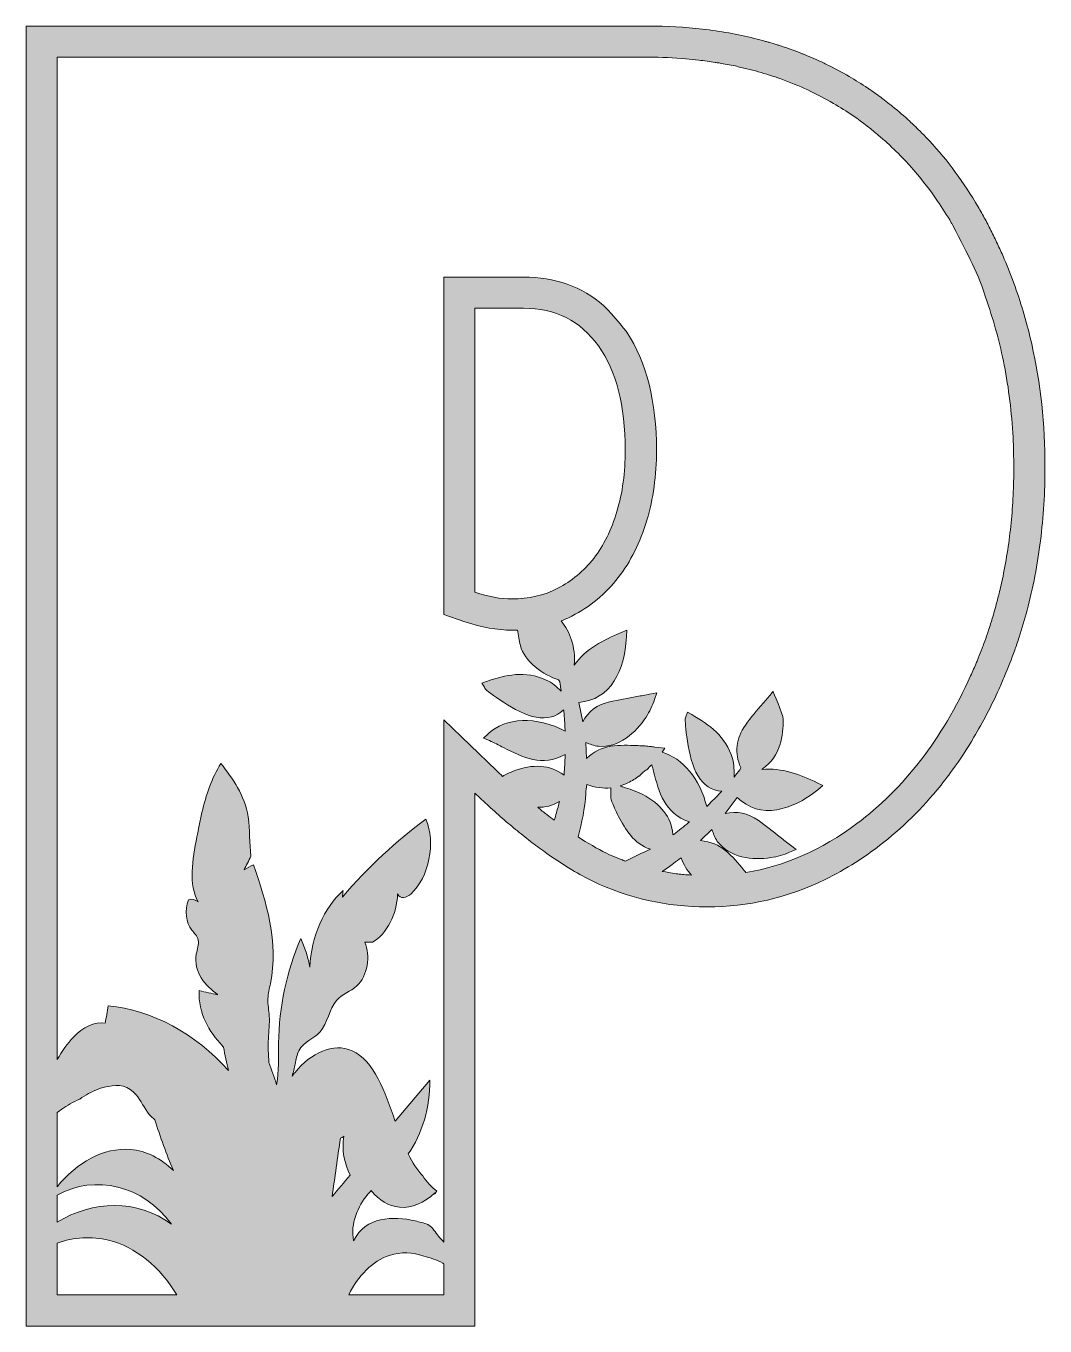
# Model space of a CAD drawing. Header units: millimetres. Extents: x 27 to 674, y -306 to -44.
# Drawn here: x 138.6 to 238.1, y -305.7 to -178.7 of the extents above; entities that cross this region are included whole.
import ezdxf

# ---------------------------------------------------------------- set-up
doc = ezdxf.new("R2010")
doc.units = ezdxf.units.MM
doc.header["$MEASUREMENT"] = 0
doc.layers.add('Layer 5', color=7, linetype='Continuous')

msp = doc.modelspace()

# ---------------------------------------------------------------- hatches: boundary and pattern name
at = {"layer": 'Layer 5'}
h = msp.add_hatch(color=1, dxfattribs=at)
h.dxf.hatch_style = 2
edge = h.paths.add_edge_path()
edge.add_spline(control_points=[(236.77, -209.8), (236.34, -207.88), (235.8, -206.01), (235.15, -204.19), (234.82, -203.28), (234.47, -202.38), (234.09, -201.5), (233.9, -201.05), (233.71, -200.61), (233.5, -200.18), (233.3, -199.74), (233.09, -199.3), (232.87, -198.87), (232.66, -198.45), (232.45, -198.03), (232.23, -197.62), (232, -197.21), (231.78, -196.8), (231.54, -196.41), (230.15, -194.02), (228.57, -191.87), (226.8, -189.97), (226.53, -189.69), (226.26, -189.41), (225.99, -189.14), (225.91, -189.05), (225.83, -188.98), (225.75, -188.9), (225.55, -188.69), (225.34, -188.5), (225.13, -188.3), (225.05, -188.22), (224.97, -188.15), (224.89, -188.07), (224.33, -187.55), (223.75, -187.05), (223.16, -186.58), (223.08, -186.51), (222.99, -186.44), (222.9, -186.37), (222.68, -186.19), (222.46, -186.02), (222.24, -185.86), (222.15, -185.79), (222.06, -185.72), (221.97, -185.65), (221.67, -185.43), (221.36, -185.21), (221.05, -185), (220.95, -184.93), (220.85, -184.87), (220.76, -184.8), (220.16, -184.41), (219.56, -184.02), (218.94, -183.67), (218.22, -183.25), (217.49, -182.86), (216.74, -182.49), (216.41, -182.33), (216.07, -182.17), (215.73, -182.02), (215.63, -181.98), (215.52, -181.93), (215.42, -181.89), (215.17, -181.78), (214.91, -181.67), (214.66, -181.56), (214.55, -181.52), (214.45, -181.48), (214.35, -181.44), (213.65, -181.16), (212.95, -180.91), (212.23, -180.67), (212.13, -180.64), (212.02, -180.61), (211.91, -180.57), (211.65, -180.49), (211.38, -180.41), (211.11, -180.33), (211, -180.3), (210.89, -180.27), (210.79, -180.24), (210.42, -180.14), (210.05, -180.04), (209.68, -179.95), (208.86, -179.75), (208.03, -179.57), (207.19, -179.42), (206.35, -179.27), (205.49, -179.14), (204.63, -179.04), (202.91, -178.84), (201.15, -178.74), (199.36, -178.74), (199.36, -178.74), (138.56, -178.74), (138.56, -178.74), (138.56, -178.74), (138.56, -273.84), (138.56, -273.84), (138.56, -273.84), (138.56, -305.74), (138.56, -305.74), (138.56, -305.74), (182.4, -305.74), (182.4, -305.74), (182.4, -305.74), (182.4, -275.26), (182.4, -275.26), (182.4, -275.26), (182.4, -253.68), (182.4, -253.68), (182.66, -253.93), (182.92, -254.17), (183.17, -254.41), (183.43, -254.65), (183.68, -254.88), (183.93, -255.11), (184.44, -255.57), (184.94, -256.02), (185.43, -256.44), (185.93, -256.87), (186.42, -257.28), (186.91, -257.67), (187.16, -257.87), (187.4, -258.06), (187.64, -258.25), (188.12, -258.62), (188.6, -258.98), (189.08, -259.32), (190.03, -260.01), (190.96, -260.62), (191.87, -261.17), (192.56, -261.58), (193.23, -261.95), (193.9, -262.29), (197.41, -263.96), (201.13, -264.79), (205.07, -264.79), (209.09, -264.79), (212.94, -263.9), (216.61, -262.11), (217.61, -261.62), (218.6, -261.06), (219.57, -260.44), (220.22, -260.03), (220.87, -259.58), (221.51, -259.11), (223.7, -257.48), (225.71, -255.56), (227.53, -253.37), (228.05, -252.74), (228.55, -252.09), (229.04, -251.41), (229.77, -250.4), (230.47, -249.34), (231.13, -248.22), (232.01, -246.74), (232.83, -245.16), (233.59, -243.49), (233.78, -243.08), (233.96, -242.66), (234.13, -242.25), (234.48, -241.42), (234.81, -240.57), (235.11, -239.72), (235.26, -239.3), (235.41, -238.87), (235.55, -238.44), (235.83, -237.58), (236.09, -236.7), (236.32, -235.82), (236.9, -233.62), (237.34, -231.35), (237.63, -229.02), (237.92, -226.69), (238.07, -224.3), (238.07, -221.85), (238.07, -217.64), (237.64, -213.63), (236.77, -209.8)], knot_values=[0, 0, 0, 0, 1, 1, 1, 2, 2, 2, 3, 3, 3, 4, 4, 4, 5, 5, 5, 6, 6, 6, 7, 7, 7, 8, 8, 8, 9, 9, 9, 10, 10, 10, 11, 11, 11, 12, 12, 12, 13, 13, 13, 14, 14, 14, 15, 15, 15, 16, 16, 16, 17, 17, 17, 18, 18, 18, 19, 19, 19, 20, 20, 20, 21, 21, 21, 22, 22, 22, 23, 23, 23, 24, 24, 24, 25, 25, 25, 26, 26, 26, 27, 27, 27, 28, 28, 28, 29, 29, 29, 30, 30, 30, 31, 31, 31, 32, 32, 32, 33, 33, 33, 34, 34, 34, 35, 35, 35, 36, 36, 36, 37, 37, 37, 38, 38, 38, 39, 39, 39, 40, 40, 40, 41, 41, 41, 42, 42, 42, 43, 43, 43, 44, 44, 44, 45, 45, 45, 46, 46, 46, 47, 47, 47, 48, 48, 48, 49, 49, 49, 50, 50, 50, 51, 51, 51, 52, 52, 52, 53, 53, 53, 54, 54, 54, 55, 55, 55, 56, 56, 56, 57, 57, 57, 58, 58, 58, 59, 59, 59, 60, 60, 60, 60], degree=3, periodic=1)
edge = h.paths.add_edge_path()
edge.add_spline(control_points=[(141.6, -284.89), (141.75, -284.78), (141.9, -284.67), (142.05, -284.56), (142.56, -284.21), (143.17, -283.84), (143.8, -283.57), (144.09, -283.38), (144.37, -283.2), (144.67, -283.03), (145.26, -282.7), (145.92, -282.42), (146.6, -282.34), (147.57, -282.06), (148.59, -282.3), (149.3, -283.14), (149.78, -283.7), (150.11, -284.47), (150.58, -285.06), (150.75, -285.26), (150.94, -285.44), (151.14, -285.58), (151.67, -287.28), (152.27, -288.94), (152.95, -290.55), (151.75, -289.37), (150.28, -288.61), (148.76, -288.49), (146.12, -288.28), (143.53, -289.77), (141.6, -292.13), (141.6, -292.13), (141.6, -284.89), (141.6, -284.89)], knot_values=[0, 0, 0, 0, 1, 1, 1, 2, 2, 2, 3, 3, 3, 4, 4, 4, 5, 5, 5, 6, 6, 6, 7, 7, 7, 8, 8, 8, 9, 9, 9, 10, 10, 10, 11, 11, 11, 11], degree=3, periodic=1)
edge = h.paths.add_edge_path()
edge.add_spline(control_points=[(141.6, -292.96), (145.29, -290.88), (150, -291.99), (152.76, -295.79), (149.38, -293.31), (145.09, -293.45), (141.6, -295.6), (141.6, -295.6), (141.6, -292.96), (141.6, -292.96)], knot_values=[0, 0, 0, 0, 1, 1, 1, 2, 2, 2, 3, 3, 3, 3], degree=3, periodic=1)
edge = h.paths.add_edge_path()
edge.add_spline(control_points=[(141.6, -302.69), (141.6, -302.69), (141.6, -297.64), (141.6, -297.64), (143.23, -297.06), (144.96, -296.94), (146.62, -297.35), (149.25, -298.01), (151.66, -299.97), (153.29, -302.69), (153.29, -302.69), (141.6, -302.69), (141.6, -302.69)], knot_values=[0, 0, 0, 0, 1, 1, 1, 2, 2, 2, 3, 3, 3, 4, 4, 4, 4], degree=3, periodic=1)
edge = h.paths.add_edge_path()
edge.add_spline(control_points=[(170.21, -291), (169.62, -291.7), (169.04, -292.4), (168.45, -293.1), (168.72, -291.2), (168.99, -289.29), (169.26, -287.39), (169.38, -287.34), (169.5, -287.28), (169.61, -287.2), (169.34, -288.56), (169.67, -289.85), (170.21, -291)], knot_values=[0, 0, 0, 0, 1, 1, 1, 2, 2, 2, 3, 3, 3, 4, 4, 4, 4], degree=3, periodic=1)
edge = h.paths.add_edge_path()
edge.add_spline(control_points=[(179.36, -302.69), (179.36, -302.69), (170.09, -302.69), (170.09, -302.69), (170.97, -300.83), (172.4, -299.39), (174.05, -298.84), (175.15, -298.48), (176.32, -298.52), (177.41, -298.91), (178.05, -299.07), (178.69, -299.29), (179.26, -299.59), (179.29, -299.61), (179.32, -299.63), (179.36, -299.65), (179.36, -299.65), (179.36, -302.69), (179.36, -302.69)], knot_values=[0, 0, 0, 0, 1, 1, 1, 2, 2, 2, 3, 3, 3, 4, 4, 4, 5, 5, 5, 6, 6, 6, 6], degree=3, periodic=1)
edge = h.paths.add_edge_path()
edge.add_spline(control_points=[(188.53, -255.06), (189.26, -255.07), (189.99, -254.93), (190.67, -254.49), (190.67, -254.49), (190.57, -254.86), (190.57, -254.86), (190.43, -255.35), (190.29, -255.84), (190.15, -256.33), (189.91, -256.15), (189.67, -255.97), (189.43, -255.78), (189.13, -255.55), (188.83, -255.31), (188.53, -255.06)], knot_values=[0, 0, 0, 0, 1, 1, 1, 2, 2, 2, 3, 3, 3, 4, 4, 4, 5, 5, 5, 5], degree=3, periodic=1)
edge = h.paths.add_edge_path()
edge.add_spline(control_points=[(195.24, -259.55), (194.34, -259.1), (193.41, -258.56), (192.47, -257.95), (192.85, -256.58), (193.13, -255.17), (193.23, -253.72), (193.24, -253.43), (193.28, -253.13), (193.32, -252.82), (193.32, -252.82), (193.32, -252.82), (193.32, -252.82), (194.13, -253.14), (194.91, -253.25), (195.68, -253.16), (195.66, -253.59), (195.64, -254.18), (195.7, -254.33), (195.92, -254.87), (196.15, -255.43), (196.43, -255.95), (197.09, -257.17), (197.89, -258.67), (199.53, -259.14), (199.53, -259.14), (199.19, -259.31), (199.19, -259.31), (198.5, -259.64), (197.8, -259.98), (197.1, -260.32), (197.06, -260.31), (197.02, -260.29), (196.98, -260.28), (196.86, -260.23), (196.74, -260.19), (196.62, -260.14), (196.48, -260.09), (196.33, -260.03), (196.19, -259.97), (195.87, -259.83), (195.55, -259.7), (195.24, -259.55)], knot_values=[0, 0, 0, 0, 1, 1, 1, 2, 2, 2, 3, 3, 3, 4, 4, 4, 5, 5, 5, 6, 6, 6, 7, 7, 7, 8, 8, 8, 9, 9, 9, 10, 10, 10, 11, 11, 11, 12, 12, 12, 13, 13, 13, 14, 14, 14, 14], degree=3, periodic=1)
edge = h.paths.add_edge_path()
edge.add_spline(control_points=[(199.67, -250.9), (199.73, -251.12), (199.79, -251.33), (199.85, -251.55), (200.36, -253.57), (200.9, -255.65), (203.34, -256.49), (203.34, -256.49), (203.26, -256.55), (203.26, -256.55), (202.77, -256.95), (202.32, -257.33), (201.84, -257.69), (201.8, -257.72), (201.77, -257.74), (201.75, -257.75), (201.75, -257.74), (201.74, -257.73), (201.74, -257.71), (201.55, -256), (200.59, -254.76), (198.74, -253.79), (198.13, -253.48), (197.48, -253.27), (196.85, -253.07), (196.76, -253.04), (196.66, -253.01), (196.57, -252.98), (196.83, -252.9), (197.08, -252.8), (197.34, -252.67), (197.73, -252.48), (198.1, -252.25), (198.45, -252), (198.45, -252.01), (198.46, -252.02), (198.46, -252.03), (198.57, -251.88), (198.7, -251.74), (198.84, -251.62), (198.95, -251.53), (199.06, -251.46), (199.18, -251.39), (199.35, -251.24), (199.51, -251.07), (199.67, -250.9)], knot_values=[0, 0, 0, 0, 1, 1, 1, 2, 2, 2, 3, 3, 3, 4, 4, 4, 5, 5, 5, 6, 6, 6, 7, 7, 7, 8, 8, 8, 9, 9, 9, 10, 10, 10, 11, 11, 11, 12, 12, 12, 13, 13, 13, 14, 14, 14, 15, 15, 15, 15], degree=3, periodic=1)
edge = h.paths.add_edge_path()
edge.add_spline(control_points=[(202.21, -261.57), (201.98, -261.54), (201.74, -261.51), (201.51, -261.47), (201.28, -261.43), (201.06, -261.39), (200.83, -261.35), (200.79, -261.34), (200.74, -261.34), (200.69, -261.33), (201.07, -261.08), (201.45, -260.82), (201.81, -260.53), (202.04, -260.36), (202.29, -260.19), (202.55, -260.01), (202.55, -260.01), (202.55, -260.01), (202.55, -260.01), (202.79, -260.67), (203.12, -261.23), (203.54, -261.69), (203.29, -261.67), (203.05, -261.65), (202.81, -261.63), (202.61, -261.61), (202.41, -261.59), (202.21, -261.57)], knot_values=[0, 0, 0, 0, 1, 1, 1, 2, 2, 2, 3, 3, 3, 4, 4, 4, 5, 5, 5, 6, 6, 6, 7, 7, 7, 8, 8, 8, 9, 9, 9, 9], degree=3, periodic=1)
edge = h.paths.add_edge_path()
edge.add_spline(control_points=[(235.01, -223.23), (235, -223.68), (234.98, -224.14), (234.96, -224.59), (234.91, -225.5), (234.85, -226.39), (234.76, -227.28), (234.67, -228.17), (234.56, -229.05), (234.43, -229.92), (234.3, -230.79), (234.14, -231.65), (233.97, -232.5), (233.85, -233.07), (233.72, -233.63), (233.58, -234.19), (233.55, -234.33), (233.51, -234.47), (233.48, -234.61), (233.34, -235.16), (233.19, -235.72), (233.03, -236.27), (232.89, -236.74), (232.74, -237.2), (232.59, -237.66), (232.54, -237.81), (232.49, -237.95), (232.45, -238.09), (232.34, -238.42), (232.22, -238.74), (232.11, -239.06), (232.05, -239.22), (231.99, -239.37), (231.93, -239.53), (231.81, -239.85), (231.69, -240.17), (231.56, -240.48), (231.5, -240.62), (231.45, -240.76), (231.39, -240.9), (231.2, -241.35), (231.01, -241.79), (230.81, -242.23), (228.01, -248.41), (224.27, -253.26), (219.69, -256.66), (216.22, -259.24), (212.64, -260.82), (208.86, -261.44), (208.81, -261.38), (208.76, -261.32), (208.71, -261.26), (208.71, -261.26), (208.67, -261.21), (208.67, -261.21), (207.57, -259.86), (206.43, -258.45), (204.43, -258.32), (204.43, -258.32), (205.55, -257.23), (205.55, -257.23), (205.68, -257.63), (205.82, -258.04), (206.07, -258.39), (207.25, -259.99), (209.55, -260.26), (211.3, -259.98), (211.94, -259.88), (212.56, -259.7), (213.13, -259.46), (213.13, -259.46), (213.76, -259.19), (213.76, -259.19), (213.76, -259.19), (213.21, -258.76), (213.21, -258.76), (212.87, -258.5), (212.54, -258.24), (212.21, -257.98), (211.51, -257.43), (210.78, -256.86), (210.05, -256.33), (209.07, -255.62), (207.97, -255.39), (206.84, -255.67), (206.84, -255.67), (208.01, -254.1), (208.01, -254.1), (209.12, -255.16), (210.43, -255.57), (211.89, -255.3), (213.24, -255.06), (214.51, -254.44), (215.89, -253.35), (215.89, -253.35), (216.39, -252.94), (216.39, -252.94), (216.39, -252.94), (215.81, -252.66), (215.81, -252.66), (214.28, -251.91), (212.35, -251.14), (210.43, -251.38), (210.44, -251.37), (210.45, -251.36), (210.46, -251.35), (212.28, -250.02), (212.51, -248.04), (212.51, -246.46), (212.51, -245.96), (211.5, -243.76), (211.5, -243.76), (211.5, -243.76), (211.32, -243.98), (211.32, -243.98), (211.06, -244.29), (210.8, -244.59), (210.54, -244.89), (209.95, -245.57), (209.35, -246.27), (208.81, -247.03), (207.88, -248.34), (207.72, -249.78), (208.36, -251.18), (208.36, -251.23), (208.33, -251.34), (208.28, -251.4), (208.08, -251.64), (207.89, -251.88), (207.7, -252.11), (207.72, -251.5), (207.72, -250.88), (207.55, -250.3), (206.91, -248.14), (205.26, -246.96), (203.57, -246.01), (203.57, -246.01), (203.15, -245.77), (203.15, -245.77), (203.15, -245.77), (203, -246.24), (203, -246.24), (202.98, -246.31), (202.96, -246.37), (202.94, -246.43), (202.89, -246.56), (203.14, -250.26), (204.16, -251.97), (204.73, -252.9), (205.53, -253.43), (206.5, -253.49), (206.46, -253.53), (206.42, -253.58), (206.38, -253.62), (205.98, -254.05), (205.56, -254.46), (205.13, -254.89), (205.13, -254.89), (205.03, -254.99), (205.03, -254.99), (204.38, -252.3), (202.68, -250.25), (200.67, -249.68), (200.67, -249.68), (200.95, -249.3), (200.95, -249.3), (200.95, -249.3), (199.97, -249.18), (199.97, -249.18), (199.8, -249.16), (199.68, -249.14), (199.56, -249.13), (199.56, -249.13), (199.4, -249.11), (199.4, -249.11), (199.24, -249.09), (199.07, -249.07), (198.9, -249.06), (198.72, -249.05), (198.53, -249.05), (198.35, -249.04), (198.35, -249.04), (198.28, -249.04), (198.28, -249.04), (196.54, -248.96), (194.73, -248.88), (193.3, -250.29), (193.3, -250.29), (193.23, -248.73), (193.23, -248.73), (193.62, -248.89), (194.02, -249.06), (194.45, -249.1), (196.42, -249.29), (198.15, -247.75), (199.11, -246.25), (199.46, -245.7), (199.74, -245.13), (199.93, -244.54), (199.93, -244.54), (200.15, -243.89), (200.15, -243.89), (200.15, -243.89), (199.46, -244.01), (199.46, -244.01), (199.04, -244.09), (198.62, -244.17), (198.22, -244.24), (197.34, -244.4), (196.43, -244.57), (195.54, -244.76), (194.37, -245.02), (193.46, -245.7), (192.92, -246.72), (192.92, -246.72), (192.53, -244.81), (192.53, -244.81), (194.05, -244.68), (195.23, -243.98), (196, -242.71), (196.72, -241.54), (197.1, -240.17), (197.19, -238.42), (197.19, -238.42), (197.22, -237.77), (197.22, -237.77), (197.22, -237.77), (196.62, -238.02), (196.62, -238.02), (195.04, -238.67), (193.19, -239.6), (192.09, -241.19), (192.09, -241.18), (192.09, -241.17), (192.09, -241.15), (192.26, -239.39), (191.66, -237.92), (190.82, -236.86), (191.18, -236.72), (191.53, -236.56), (191.87, -236.38), (193.63, -235.49), (195.15, -234.22), (196.4, -232.62), (197.6, -231.07), (198.54, -229.19), (199.19, -227.02), (199.81, -224.94), (200.13, -222.63), (200.13, -220.18), (200.13, -215.45), (199.16, -211.58), (197.24, -208.66), (197.3, -208.64), (195.04, -206.04), (194.97, -206.05), (192.86, -204.22), (190.2, -203.26), (187.14, -203.26), (187.14, -203.26), (182.4, -203.26), (182.4, -203.26), (182.4, -203.26), (179.36, -203.26), (179.36, -203.26), (179.36, -203.26), (179.36, -206.31), (179.36, -206.31), (179.36, -206.31), (179.36, -234.05), (179.36, -234.05), (179.36, -234.05), (179.36, -236.22), (179.36, -236.22), (179.36, -236.22), (181.41, -236.93), (181.41, -236.93), (183.02, -237.48), (184.58, -237.76), (186.04, -237.76), (186.21, -237.76), (186.38, -237.75), (186.55, -237.75), (186.63, -238.25), (186.73, -238.75), (186.84, -239.25), (187.2, -240.82), (189.1, -242.16), (190.57, -242.61), (190.61, -242.64), (190.67, -242.74), (190.68, -242.81), (190.73, -243.12), (190.78, -243.43), (190.83, -243.72), (190.39, -243.3), (189.93, -242.89), (189.37, -242.63), (187.33, -241.68), (185.36, -242.13), (183.53, -242.76), (183.53, -242.76), (183.07, -242.92), (183.07, -242.92), (183.07, -242.92), (183.32, -243.34), (183.32, -243.34), (183.36, -243.4), (183.39, -243.46), (183.42, -243.52), (183.49, -243.64), (186.42, -245.91), (188.37, -246.27), (189.45, -246.47), (190.38, -246.22), (191.06, -245.53), (191.07, -245.59), (191.07, -245.65), (191.08, -245.71), (191.14, -246.3), (191.17, -246.88), (191.2, -247.49), (191.2, -247.49), (191.21, -247.63), (191.21, -247.63), (188.44, -246.15), (185.38, -246.25), (183.68, -247.9), (183.68, -247.9), (183.25, -248.31), (183.25, -248.31), (183.25, -248.31), (183.81, -248.55), (183.81, -248.55), (184.27, -248.75), (184.74, -248.99), (185.2, -249.23), (187.05, -250.18), (188.97, -251.16), (191.21, -249.89), (191.21, -249.89), (191.21, -249.99), (191.21, -249.99), (191.18, -250.62), (191.16, -251.21), (191.11, -251.81), (191.11, -251.85), (191.11, -251.89), (191.1, -251.92), (191.09, -251.91), (191.08, -251.9), (191.07, -251.89), (189.66, -250.91), (188.1, -250.79), (186.14, -251.54), (185.78, -251.68), (185.44, -251.85), (185.1, -252.04), (184.91, -251.86), (184.71, -251.67), (184.51, -251.48), (184.51, -251.48), (179.36, -246.52), (179.36, -246.52), (179.36, -246.52), (179.36, -253.68), (179.36, -253.68), (179.36, -253.68), (179.36, -275.18), (179.36, -275.18), (179.36, -275.18), (179.36, -297.54), (179.36, -297.54), (179.01, -297.16), (178.68, -296.78), (178.39, -296.36), (178.21, -296.09), (178.12, -296.03), (177.86, -295.86), (177.84, -295.85), (177.82, -295.83), (177.8, -295.81), (177.39, -295.68), (176.98, -295.57), (176.57, -295.47), (174.4, -294.98), (171.72, -295.02), (170.55, -297.4), (170.21, -295.75), (170.96, -294.02), (171.95, -292.86), (172.06, -292.74), (172.17, -292.62), (172.28, -292.51), (173.01, -293.44), (173.99, -294.03), (175.03, -294.13), (176.22, -294.25), (177.46, -293.72), (178.47, -292.73), (178.47, -292.73), (178.47, -292.86), (178.47, -292.86), (178.54, -292.76), (178.6, -292.66), (178.68, -292.56), (178.16, -292.14), (177.69, -291.66), (177.3, -291.08), (176.76, -290.5), (176.29, -289.75), (175.88, -288.93), (177.25, -286.98), (178.04, -284.35), (177.98, -281.72), (177.98, -281.72), (174.61, -285.74), (174.61, -285.74), (174.6, -285.72), (174.59, -285.7), (174.59, -285.67), (173.64, -282.89), (172.56, -279.82), (170.41, -278.85), (168.57, -278.02), (166.37, -279.06), (164.83, -280.96), (164.73, -281.08), (164.64, -281.21), (164.55, -281.33), (164.66, -280.94), (164.75, -280.55), (164.84, -280.15), (164.93, -279.7), (165.01, -279.24), (165.21, -278.85), (165.69, -277.91), (166.65, -277.74), (167.28, -276.99), (167.98, -276.17), (168.19, -274.77), (168.88, -273.94), (169.46, -273.26), (170.25, -273.09), (170.88, -272.51), (171.88, -271.57), (172.24, -269.54), (171.64, -268.24), (171.89, -268.24), (172.15, -268.24), (172.41, -268.24), (173.77, -267.44), (174.78, -265.49), (174.85, -263.53), (175.08, -264.09), (175.74, -263.89), (176.16, -263.51), (177.91, -261.95), (178.59, -258.49), (177.61, -256.22), (174.72, -258.34), (171.98, -260.9), (169.46, -263.83), (169.48, -263.61), (169.5, -263.39), (169.53, -263.18), (167.67, -264.84), (166.41, -267.75), (166.27, -270.68), (166.08, -269.68), (165.78, -268.74), (165.39, -267.88), (164.03, -271.02), (163.27, -274.59), (163.22, -278.11), (163.2, -279.47), (163.28, -280.84), (163.03, -282.17), (162.8, -281.43), (162.55, -280.7), (162.27, -279.99), (162.23, -279.21), (162.19, -278.43), (162.23, -277.67), (162.26, -276.93), (162.36, -276.19), (162.31, -275.46), (162.28, -274.89), (162.15, -274.33), (162.18, -273.75), (162.2, -273.25), (162.33, -272.77), (162.43, -272.28), (163.25, -268.25), (162, -264.26), (160.78, -260.67), (160.47, -260.84), (160.16, -261.01), (159.85, -261.18), (160.07, -260.73), (160.3, -260.29), (160.52, -259.84), (160.35, -258.58), (160.45, -257.25), (160.25, -256.01), (159.91, -253.86), (158.73, -252.26), (157.59, -250.78), (156.71, -252.16), (156.13, -253.85), (155.74, -255.57), (155.64, -255.99), (155.55, -256.42), (155.47, -256.85), (155.39, -257.22), (155.32, -257.59), (155.24, -257.96), (154.81, -260.13), (154.41, -262.65), (155.37, -264.31), (155.1, -264.06), (154.75, -263.98), (154.41, -264.09), (154.03, -265.1), (154.17, -266.37), (154.74, -267.07), (154.98, -267.36), (155.3, -267.59), (155.38, -268.03), (155.47, -268.47), (155.27, -268.94), (155.19, -269.39), (154.85, -271.19), (156.13, -272.52), (157.27, -273.36), (157.27, -273.37), (157.27, -273.37), (157.27, -273.38), (156.67, -273.25), (156.07, -273.11), (155.47, -272.97), (155.34, -275.19), (156.48, -277.02), (157.7, -278.34), (157.75, -278.39), (157.79, -278.44), (157.84, -278.49), (157.99, -279.26), (158.15, -280.02), (158.32, -280.78), (155.06, -277.13), (150.92, -274.9), (146.57, -274.45), (146.48, -275.02), (146.39, -275.59), (146.3, -276.16), (145.23, -275.94), (144.1, -276.56), (143.19, -277.51), (142.6, -278.14), (142.08, -278.89), (141.6, -279.69), (141.6, -279.69), (141.6, -273.87), (141.6, -273.87), (141.6, -273.87), (141.6, -181.78), (141.6, -181.78), (141.6, -181.78), (199.36, -181.78), (199.36, -181.78), (200.59, -181.78), (201.81, -181.84), (203.01, -181.94), (203.43, -181.98), (203.85, -182.02), (204.27, -182.07), (204.8, -182.13), (205.33, -182.21), (205.86, -182.29), (205.99, -182.31), (206.12, -182.33), (206.25, -182.35), (206.77, -182.44), (207.3, -182.54), (207.81, -182.64), (208, -182.69), (208.19, -182.73), (208.38, -182.78), (208.58, -182.82), (208.77, -182.86), (208.96, -182.91), (209.33, -183), (209.7, -183.1), (210.07, -183.2), (210.81, -183.41), (211.54, -183.65), (212.26, -183.9), (214.05, -184.55), (215.78, -185.35), (217.41, -186.3), (218.06, -186.68), (218.7, -187.08), (219.33, -187.51), (220.27, -188.16), (221.17, -188.86), (222.05, -189.62), (222.34, -189.87), (222.63, -190.13), (222.91, -190.39), (223.48, -190.92), (224.03, -191.47), (224.57, -192.05), (224.84, -192.34), (225.1, -192.63), (225.36, -192.94), (226.14, -193.84), (226.88, -194.81), (227.58, -195.84), (228.05, -196.52), (228.5, -197.23), (228.92, -197.96), (228.97, -198.05), (229.02, -198.14), (229.07, -198.22), (230.62, -201.31), (231.46, -202.58), (232.42, -205.69), (233.11, -207.69), (233.67, -209.74), (234.09, -211.86), (234.53, -214.15), (234.82, -216.5), (234.95, -218.92), (235, -219.88), (235.02, -220.86), (235.02, -221.85), (235.02, -222.31), (235.02, -222.77), (235.01, -223.23)], knot_values=[0, 0, 0, 0, 1, 1, 1, 2, 2, 2, 3, 3, 3, 4, 4, 4, 5, 5, 5, 6, 6, 6, 7, 7, 7, 8, 8, 8, 9, 9, 9, 10, 10, 10, 11, 11, 11, 12, 12, 12, 13, 13, 13, 14, 14, 14, 15, 15, 15, 16, 16, 16, 17, 17, 17, 18, 18, 18, 19, 19, 19, 20, 20, 20, 21, 21, 21, 22, 22, 22, 23, 23, 23, 24, 24, 24, 25, 25, 25, 26, 26, 26, 27, 27, 27, 28, 28, 28, 29, 29, 29, 30, 30, 30, 31, 31, 31, 32, 32, 32, 33, 33, 33, 34, 34, 34, 35, 35, 35, 36, 36, 36, 37, 37, 37, 38, 38, 38, 39, 39, 39, 40, 40, 40, 41, 41, 41, 42, 42, 42, 43, 43, 43, 44, 44, 44, 45, 45, 45, 46, 46, 46, 47, 47, 47, 48, 48, 48, 49, 49, 49, 50, 50, 50, 51, 51, 51, 52, 52, 52, 53, 53, 53, 54, 54, 54, 55, 55, 55, 56, 56, 56, 57, 57, 57, 58, 58, 58, 59, 59, 59, 60, 60, 60, 61, 61, 61, 62, 62, 62, 63, 63, 63, 64, 64, 64, 65, 65, 65, 66, 66, 66, 67, 67, 67, 68, 68, 68, 69, 69, 69, 70, 70, 70, 71, 71, 71, 72, 72, 72, 73, 73, 73, 74, 74, 74, 75, 75, 75, 76, 76, 76, 77, 77, 77, 78, 78, 78, 79, 79, 79, 80, 80, 80, 81, 81, 81, 82, 82, 82, 83, 83, 83, 84, 84, 84, 85, 85, 85, 86, 86, 86, 87, 87, 87, 88, 88, 88, 89, 89, 89, 90, 90, 90, 91, 91, 91, 92, 92, 92, 93, 93, 93, 94, 94, 94, 95, 95, 95, 96, 96, 96, 97, 97, 97, 98, 98, 98, 99, 99, 99, 100, 100, 100, 101, 101, 101, 102, 102, 102, 103, 103, 103, 104, 104, 104, 105, 105, 105, 106, 106, 106, 107, 107, 107, 108, 108, 108, 109, 109, 109, 110, 110, 110, 111, 111, 111, 112, 112, 112, 113, 113, 113, 114, 114, 114, 115, 115, 115, 116, 116, 116, 117, 117, 117, 118, 118, 118, 119, 119, 119, 120, 120, 120, 121, 121, 121, 122, 122, 122, 123, 123, 123, 124, 124, 124, 125, 125, 125, 126, 126, 126, 127, 127, 127, 128, 128, 128, 129, 129, 129, 130, 130, 130, 131, 131, 131, 132, 132, 132, 133, 133, 133, 134, 134, 134, 135, 135, 135, 136, 136, 136, 137, 137, 137, 138, 138, 138, 139, 139, 139, 140, 140, 140, 141, 141, 141, 142, 142, 142, 143, 143, 143, 144, 144, 144, 145, 145, 145, 146, 146, 146, 147, 147, 147, 148, 148, 148, 149, 149, 149, 150, 150, 150, 151, 151, 151, 152, 152, 152, 153, 153, 153, 154, 154, 154, 155, 155, 155, 156, 156, 156, 157, 157, 157, 158, 158, 158, 159, 159, 159, 160, 160, 160, 161, 161, 161, 162, 162, 162, 163, 163, 163, 164, 164, 164, 165, 165, 165, 166, 166, 166, 167, 167, 167, 168, 168, 168, 169, 169, 169, 170, 170, 170, 171, 171, 171, 172, 172, 172, 173, 173, 173, 174, 174, 174, 175, 175, 175, 176, 176, 176, 177, 177, 177, 178, 178, 178, 179, 179, 179, 180, 180, 180, 181, 181, 181, 182, 182, 182, 183, 183, 183, 184, 184, 184, 185, 185, 185, 186, 186, 186, 187, 187, 187, 188, 188, 188, 189, 189, 189, 190, 190, 190, 191, 191, 191, 192, 192, 192, 193, 193, 193, 194, 194, 194, 195, 195, 195, 196, 196, 196, 197, 197, 197, 198, 198, 198, 199, 199, 199, 200, 200, 200, 201, 201, 201, 202, 202, 202, 203, 203, 203, 204, 204, 204, 205, 205, 205, 206, 206, 206, 207, 207, 207, 208, 208, 208, 209, 209, 209, 210, 210, 210, 211, 211, 211, 212, 212, 212, 213, 213, 213, 213], degree=3, periodic=1)
edge = h.paths.add_edge_path()
edge.add_spline(control_points=[(186.04, -234.71), (184.91, -234.71), (183.7, -234.49), (182.4, -234.05), (182.4, -234.05), (182.4, -206.31), (182.4, -206.31), (182.4, -206.31), (187.14, -206.31), (187.14, -206.31), (190.26, -206.31), (192.7, -207.53), (194.45, -209.98), (196.21, -212.43), (197.08, -215.83), (197.08, -220.18), (197.08, -222.35), (196.81, -224.34), (196.27, -226.15), (195.73, -227.96), (194.97, -229.49), (194, -230.75), (193.02, -232), (191.85, -232.97), (190.49, -233.67), (189.13, -234.37), (187.64, -234.71), (186.04, -234.71)], knot_values=[0, 0, 0, 0, 1, 1, 1, 2, 2, 2, 3, 3, 3, 4, 4, 4, 5, 5, 5, 6, 6, 6, 7, 7, 7, 8, 8, 8, 9, 9, 9, 9], degree=3, periodic=1)

# ---------------------------------------------------------------- linework, layer by layer
at = {"layer": 'Layer 5', "lineweight": 0}
for points, knots in [([(236.77, -209.8), (236.34, -207.88), (235.8, -206.01), (235.15, -204.19), (234.82, -203.28), (234.47, -202.38), (234.09, -201.5), (233.9, -201.05), (233.71, -200.61), (233.5, -200.18), (233.3, -199.74), (233.09, -199.3), (232.87, -198.87), (232.66, -198.45), (232.45, -198.03), (232.23, -197.62), (232, -197.21), (231.78, -196.8), (231.54, -196.41), (230.15, -194.02), (228.57, -191.87), (226.8, -189.97), (226.53, -189.69), (226.26, -189.41), (225.99, -189.14), (225.91, -189.05), (225.83, -188.98), (225.75, -188.9), (225.55, -188.69), (225.34, -188.5), (225.13, -188.3), (225.05, -188.22), (224.97, -188.15), (224.89, -188.07), (224.33, -187.55), (223.75, -187.05), (223.16, -186.58), (223.08, -186.51), (222.99, -186.44), (222.9, -186.37), (222.68, -186.19), (222.46, -186.02), (222.24, -185.86), (222.15, -185.79), (222.06, -185.72), (221.97, -185.65), (221.67, -185.43), (221.36, -185.21), (221.05, -185), (220.95, -184.93), (220.85, -184.87), (220.76, -184.8), (220.16, -184.41), (219.56, -184.02), (218.94, -183.67), (218.22, -183.25), (217.49, -182.86), (216.74, -182.49), (216.41, -182.33), (216.07, -182.17), (215.73, -182.02), (215.63, -181.98), (215.52, -181.93), (215.42, -181.89), (215.17, -181.78), (214.91, -181.67), (214.66, -181.56), (214.55, -181.52), (214.45, -181.48), (214.35, -181.44), (213.65, -181.16), (212.95, -180.91), (212.23, -180.67), (212.13, -180.64), (212.02, -180.61), (211.91, -180.57), (211.65, -180.49), (211.38, -180.41), (211.11, -180.33), (211, -180.3), (210.89, -180.27), (210.79, -180.24), (210.42, -180.14), (210.05, -180.04), (209.68, -179.95), (208.86, -179.75), (208.03, -179.57), (207.19, -179.42), (206.35, -179.27), (205.49, -179.14), (204.63, -179.04), (202.91, -178.84), (201.15, -178.74), (199.36, -178.74), (199.36, -178.74), (138.56, -178.74), (138.56, -178.74), (138.56, -178.74), (138.56, -273.84), (138.56, -273.84), (138.56, -273.84), (138.56, -305.74), (138.56, -305.74), (138.56, -305.74), (182.4, -305.74), (182.4, -305.74), (182.4, -305.74), (182.4, -275.26), (182.4, -275.26), (182.4, -275.26), (182.4, -253.68), (182.4, -253.68), (182.66, -253.93), (182.92, -254.17), (183.17, -254.41), (183.43, -254.65), (183.68, -254.88), (183.93, -255.11), (184.44, -255.57), (184.94, -256.02), (185.43, -256.44), (185.93, -256.87), (186.42, -257.28), (186.91, -257.67), (187.16, -257.87), (187.4, -258.06), (187.64, -258.25), (188.12, -258.62), (188.6, -258.98), (189.08, -259.32), (190.03, -260.01), (190.96, -260.62), (191.87, -261.17), (192.56, -261.58), (193.23, -261.95), (193.9, -262.29), (197.41, -263.96), (201.13, -264.79), (205.07, -264.79), (209.09, -264.79), (212.94, -263.9), (216.61, -262.11), (217.61, -261.62), (218.6, -261.06), (219.57, -260.44), (220.22, -260.03), (220.87, -259.58), (221.51, -259.11), (223.7, -257.48), (225.71, -255.56), (227.53, -253.37), (228.05, -252.74), (228.55, -252.09), (229.04, -251.41), (229.77, -250.4), (230.47, -249.34), (231.13, -248.22), (232.01, -246.74), (232.83, -245.16), (233.59, -243.49), (233.78, -243.08), (233.96, -242.66), (234.13, -242.25), (234.48, -241.42), (234.81, -240.57), (235.11, -239.72), (235.26, -239.3), (235.41, -238.87), (235.55, -238.44), (235.83, -237.58), (236.09, -236.7), (236.32, -235.82), (236.9, -233.62), (237.34, -231.35), (237.63, -229.02), (237.92, -226.69), (238.07, -224.3), (238.07, -221.85), (238.07, -217.64), (237.64, -213.63), (236.77, -209.8)], [0, 0, 0, 0, 1, 1, 1, 2, 2, 2, 3, 3, 3, 4, 4, 4, 5, 5, 5, 6, 6, 6, 7, 7, 7, 8, 8, 8, 9, 9, 9, 10, 10, 10, 11, 11, 11, 12, 12, 12, 13, 13, 13, 14, 14, 14, 15, 15, 15, 16, 16, 16, 17, 17, 17, 18, 18, 18, 19, 19, 19, 20, 20, 20, 21, 21, 21, 22, 22, 22, 23, 23, 23, 24, 24, 24, 25, 25, 25, 26, 26, 26, 27, 27, 27, 28, 28, 28, 29, 29, 29, 30, 30, 30, 31, 31, 31, 32, 32, 32, 33, 33, 33, 34, 34, 34, 35, 35, 35, 36, 36, 36, 37, 37, 37, 38, 38, 38, 39, 39, 39, 40, 40, 40, 41, 41, 41, 42, 42, 42, 43, 43, 43, 44, 44, 44, 45, 45, 45, 46, 46, 46, 47, 47, 47, 48, 48, 48, 49, 49, 49, 50, 50, 50, 51, 51, 51, 52, 52, 52, 53, 53, 53, 54, 54, 54, 55, 55, 55, 56, 56, 56, 57, 57, 57, 58, 58, 58, 59, 59, 59, 60, 60, 60, 60]), ([(235.01, -223.23), (235, -223.68), (234.98, -224.14), (234.96, -224.59), (234.91, -225.5), (234.85, -226.39), (234.76, -227.28), (234.67, -228.17), (234.56, -229.05), (234.43, -229.92), (234.3, -230.79), (234.14, -231.65), (233.97, -232.5), (233.85, -233.07), (233.72, -233.63), (233.58, -234.19), (233.55, -234.33), (233.51, -234.47), (233.48, -234.61), (233.34, -235.16), (233.19, -235.72), (233.03, -236.27), (232.89, -236.74), (232.74, -237.2), (232.59, -237.66), (232.54, -237.81), (232.49, -237.95), (232.45, -238.09), (232.34, -238.42), (232.22, -238.74), (232.11, -239.06), (232.05, -239.22), (231.99, -239.37), (231.93, -239.53), (231.81, -239.85), (231.69, -240.17), (231.56, -240.48), (231.5, -240.62), (231.45, -240.76), (231.39, -240.9), (231.2, -241.35), (231.01, -241.79), (230.81, -242.23), (228.01, -248.41), (224.27, -253.26), (219.69, -256.66), (216.22, -259.24), (212.64, -260.82), (208.86, -261.44), (208.81, -261.38), (208.76, -261.32), (208.71, -261.26), (208.71, -261.26), (208.67, -261.21), (208.67, -261.21), (207.57, -259.86), (206.43, -258.45), (204.43, -258.32), (204.43, -258.32), (205.55, -257.23), (205.55, -257.23), (205.68, -257.63), (205.82, -258.04), (206.07, -258.39), (207.25, -259.99), (209.55, -260.26), (211.3, -259.98), (211.94, -259.88), (212.56, -259.7), (213.13, -259.46), (213.13, -259.46), (213.76, -259.19), (213.76, -259.19), (213.76, -259.19), (213.21, -258.76), (213.21, -258.76), (212.87, -258.5), (212.54, -258.24), (212.21, -257.98), (211.51, -257.43), (210.78, -256.86), (210.05, -256.33), (209.07, -255.62), (207.97, -255.39), (206.84, -255.67), (206.84, -255.67), (208.01, -254.1), (208.01, -254.1), (209.12, -255.16), (210.43, -255.57), (211.89, -255.3), (213.24, -255.06), (214.51, -254.44), (215.89, -253.35), (215.89, -253.35), (216.39, -252.94), (216.39, -252.94), (216.39, -252.94), (215.81, -252.66), (215.81, -252.66), (214.28, -251.91), (212.35, -251.14), (210.43, -251.38), (210.44, -251.37), (210.45, -251.36), (210.46, -251.35), (212.28, -250.02), (212.51, -248.04), (212.51, -246.46), (212.51, -245.96), (211.5, -243.76), (211.5, -243.76), (211.5, -243.76), (211.32, -243.98), (211.32, -243.98), (211.06, -244.29), (210.8, -244.59), (210.54, -244.89), (209.95, -245.57), (209.35, -246.27), (208.81, -247.03), (207.88, -248.34), (207.72, -249.78), (208.36, -251.18), (208.36, -251.23), (208.33, -251.34), (208.28, -251.4), (208.08, -251.64), (207.89, -251.88), (207.7, -252.11), (207.72, -251.5), (207.72, -250.88), (207.55, -250.3), (206.91, -248.14), (205.26, -246.96), (203.57, -246.01), (203.57, -246.01), (203.15, -245.77), (203.15, -245.77), (203.15, -245.77), (203, -246.24), (203, -246.24), (202.98, -246.31), (202.96, -246.37), (202.94, -246.43), (202.89, -246.56), (203.14, -250.26), (204.16, -251.97), (204.73, -252.9), (205.53, -253.43), (206.5, -253.49), (206.46, -253.53), (206.42, -253.58), (206.38, -253.62), (205.98, -254.05), (205.56, -254.46), (205.13, -254.89), (205.13, -254.89), (205.03, -254.99), (205.03, -254.99), (204.38, -252.3), (202.68, -250.25), (200.67, -249.68), (200.67, -249.68), (200.95, -249.3), (200.95, -249.3), (200.95, -249.3), (199.97, -249.18), (199.97, -249.18), (199.8, -249.16), (199.68, -249.14), (199.56, -249.13), (199.56, -249.13), (199.4, -249.11), (199.4, -249.11), (199.24, -249.09), (199.07, -249.07), (198.9, -249.06), (198.72, -249.05), (198.53, -249.05), (198.35, -249.04), (198.35, -249.04), (198.28, -249.04), (198.28, -249.04), (196.54, -248.96), (194.73, -248.88), (193.3, -250.29), (193.3, -250.29), (193.23, -248.73), (193.23, -248.73), (193.62, -248.89), (194.02, -249.06), (194.45, -249.1), (196.42, -249.29), (198.15, -247.75), (199.11, -246.25), (199.46, -245.7), (199.74, -245.13), (199.93, -244.54), (199.93, -244.54), (200.15, -243.89), (200.15, -243.89), (200.15, -243.89), (199.46, -244.01), (199.46, -244.01), (199.04, -244.09), (198.62, -244.17), (198.22, -244.24), (197.34, -244.4), (196.43, -244.57), (195.54, -244.76), (194.37, -245.02), (193.46, -245.7), (192.92, -246.72), (192.92, -246.72), (192.53, -244.81), (192.53, -244.81), (194.05, -244.68), (195.23, -243.98), (196, -242.71), (196.72, -241.54), (197.1, -240.17), (197.19, -238.42), (197.19, -238.42), (197.22, -237.77), (197.22, -237.77), (197.22, -237.77), (196.62, -238.02), (196.62, -238.02), (195.04, -238.67), (193.19, -239.6), (192.09, -241.19), (192.09, -241.18), (192.09, -241.17), (192.09, -241.15), (192.26, -239.39), (191.66, -237.92), (190.82, -236.86), (191.18, -236.72), (191.53, -236.56), (191.87, -236.38), (193.63, -235.49), (195.15, -234.22), (196.4, -232.62), (197.6, -231.07), (198.54, -229.19), (199.19, -227.02), (199.81, -224.94), (200.13, -222.63), (200.13, -220.18), (200.13, -215.45), (199.16, -211.58), (197.24, -208.66), (197.3, -208.64), (195.04, -206.04), (194.97, -206.05), (192.86, -204.22), (190.2, -203.26), (187.14, -203.26), (187.14, -203.26), (182.4, -203.26), (182.4, -203.26), (182.4, -203.26), (179.36, -203.26), (179.36, -203.26), (179.36, -203.26), (179.36, -206.31), (179.36, -206.31), (179.36, -206.31), (179.36, -234.05), (179.36, -234.05), (179.36, -234.05), (179.36, -236.22), (179.36, -236.22), (179.36, -236.22), (181.41, -236.93), (181.41, -236.93), (183.02, -237.48), (184.58, -237.76), (186.04, -237.76), (186.21, -237.76), (186.38, -237.75), (186.55, -237.75), (186.63, -238.25), (186.73, -238.75), (186.84, -239.25), (187.2, -240.82), (189.1, -242.16), (190.57, -242.61), (190.61, -242.64), (190.67, -242.74), (190.68, -242.81), (190.73, -243.12), (190.78, -243.43), (190.83, -243.72), (190.39, -243.3), (189.93, -242.89), (189.37, -242.63), (187.33, -241.68), (185.36, -242.13), (183.53, -242.76), (183.53, -242.76), (183.07, -242.92), (183.07, -242.92), (183.07, -242.92), (183.32, -243.34), (183.32, -243.34), (183.36, -243.4), (183.39, -243.46), (183.42, -243.52), (183.49, -243.64), (186.42, -245.91), (188.37, -246.27), (189.45, -246.47), (190.38, -246.22), (191.06, -245.53), (191.07, -245.59), (191.07, -245.65), (191.08, -245.71), (191.14, -246.3), (191.17, -246.88), (191.2, -247.49), (191.2, -247.49), (191.21, -247.63), (191.21, -247.63), (188.44, -246.15), (185.38, -246.25), (183.68, -247.9), (183.68, -247.9), (183.25, -248.31), (183.25, -248.31), (183.25, -248.31), (183.81, -248.55), (183.81, -248.55), (184.27, -248.75), (184.74, -248.99), (185.2, -249.23), (187.05, -250.18), (188.97, -251.16), (191.21, -249.89), (191.21, -249.89), (191.21, -249.99), (191.21, -249.99), (191.18, -250.62), (191.16, -251.21), (191.11, -251.81), (191.11, -251.85), (191.11, -251.89), (191.1, -251.92), (191.09, -251.91), (191.08, -251.9), (191.07, -251.89), (189.66, -250.91), (188.1, -250.79), (186.14, -251.54), (185.78, -251.68), (185.44, -251.85), (185.1, -252.04), (184.91, -251.86), (184.71, -251.67), (184.51, -251.48), (184.51, -251.48), (179.36, -246.52), (179.36, -246.52), (179.36, -246.52), (179.36, -253.68), (179.36, -253.68), (179.36, -253.68), (179.36, -275.18), (179.36, -275.18), (179.36, -275.18), (179.36, -297.54), (179.36, -297.54), (179.01, -297.16), (178.68, -296.78), (178.39, -296.36), (178.21, -296.09), (178.12, -296.03), (177.86, -295.86), (177.84, -295.85), (177.82, -295.83), (177.8, -295.81), (177.39, -295.68), (176.98, -295.57), (176.57, -295.47), (174.4, -294.98), (171.72, -295.02), (170.55, -297.4), (170.21, -295.75), (170.96, -294.02), (171.95, -292.86), (172.06, -292.74), (172.17, -292.62), (172.28, -292.51), (173.01, -293.44), (173.99, -294.03), (175.03, -294.13), (176.22, -294.25), (177.46, -293.72), (178.47, -292.73), (178.47, -292.73), (178.47, -292.86), (178.47, -292.86), (178.54, -292.76), (178.6, -292.66), (178.68, -292.56), (178.16, -292.14), (177.69, -291.66), (177.3, -291.08), (176.76, -290.5), (176.29, -289.75), (175.88, -288.93), (177.25, -286.98), (178.04, -284.35), (177.98, -281.72), (177.98, -281.72), (174.61, -285.74), (174.61, -285.74), (174.6, -285.72), (174.59, -285.7), (174.59, -285.67), (173.64, -282.89), (172.56, -279.82), (170.41, -278.85), (168.57, -278.02), (166.37, -279.06), (164.83, -280.96), (164.73, -281.08), (164.64, -281.21), (164.55, -281.33), (164.66, -280.94), (164.75, -280.55), (164.84, -280.15), (164.93, -279.7), (165.01, -279.24), (165.21, -278.85), (165.69, -277.91), (166.65, -277.74), (167.28, -276.99), (167.98, -276.17), (168.19, -274.77), (168.88, -273.94), (169.46, -273.26), (170.25, -273.09), (170.88, -272.51), (171.88, -271.57), (172.24, -269.54), (171.64, -268.24), (171.89, -268.24), (172.15, -268.24), (172.41, -268.24), (173.77, -267.44), (174.78, -265.49), (174.85, -263.53), (175.08, -264.09), (175.74, -263.89), (176.16, -263.51), (177.91, -261.95), (178.59, -258.49), (177.61, -256.22), (174.72, -258.34), (171.98, -260.9), (169.46, -263.83), (169.48, -263.61), (169.5, -263.39), (169.53, -263.18), (167.67, -264.84), (166.41, -267.75), (166.27, -270.68), (166.08, -269.68), (165.78, -268.74), (165.39, -267.88), (164.03, -271.02), (163.27, -274.59), (163.22, -278.11), (163.2, -279.47), (163.28, -280.84), (163.03, -282.17), (162.8, -281.43), (162.55, -280.7), (162.27, -279.99), (162.23, -279.21), (162.19, -278.43), (162.23, -277.67), (162.26, -276.93), (162.36, -276.19), (162.31, -275.46), (162.28, -274.89), (162.15, -274.33), (162.18, -273.75), (162.2, -273.25), (162.33, -272.77), (162.43, -272.28), (163.25, -268.25), (162, -264.26), (160.78, -260.67), (160.47, -260.84), (160.16, -261.01), (159.85, -261.18), (160.07, -260.73), (160.3, -260.29), (160.52, -259.84), (160.35, -258.58), (160.45, -257.25), (160.25, -256.01), (159.91, -253.86), (158.73, -252.26), (157.59, -250.78), (156.71, -252.16), (156.13, -253.85), (155.74, -255.57), (155.64, -255.99), (155.55, -256.42), (155.47, -256.85), (155.39, -257.22), (155.32, -257.59), (155.24, -257.96), (154.81, -260.13), (154.41, -262.65), (155.37, -264.31), (155.1, -264.06), (154.75, -263.98), (154.41, -264.09), (154.03, -265.1), (154.17, -266.37), (154.74, -267.07), (154.98, -267.36), (155.3, -267.59), (155.38, -268.03), (155.47, -268.47), (155.27, -268.94), (155.19, -269.39), (154.85, -271.19), (156.13, -272.52), (157.27, -273.36), (157.27, -273.37), (157.27, -273.37), (157.27, -273.38), (156.67, -273.25), (156.07, -273.11), (155.47, -272.97), (155.34, -275.19), (156.48, -277.02), (157.7, -278.34), (157.75, -278.39), (157.79, -278.44), (157.84, -278.49), (157.99, -279.26), (158.15, -280.02), (158.32, -280.78), (155.06, -277.13), (150.92, -274.9), (146.57, -274.45), (146.48, -275.02), (146.39, -275.59), (146.3, -276.16), (145.23, -275.94), (144.1, -276.56), (143.19, -277.51), (142.6, -278.14), (142.08, -278.89), (141.6, -279.69), (141.6, -279.69), (141.6, -273.87), (141.6, -273.87), (141.6, -273.87), (141.6, -181.78), (141.6, -181.78), (141.6, -181.78), (199.36, -181.78), (199.36, -181.78), (200.59, -181.78), (201.81, -181.84), (203.01, -181.94), (203.43, -181.98), (203.85, -182.02), (204.27, -182.07), (204.8, -182.13), (205.33, -182.21), (205.86, -182.29), (205.99, -182.31), (206.12, -182.33), (206.25, -182.35), (206.77, -182.44), (207.3, -182.54), (207.81, -182.64), (208, -182.69), (208.19, -182.73), (208.38, -182.78), (208.58, -182.82), (208.77, -182.86), (208.96, -182.91), (209.33, -183), (209.7, -183.1), (210.07, -183.2), (210.81, -183.41), (211.54, -183.65), (212.26, -183.9), (214.05, -184.55), (215.78, -185.35), (217.41, -186.3), (218.06, -186.68), (218.7, -187.08), (219.33, -187.51), (220.27, -188.16), (221.17, -188.86), (222.05, -189.62), (222.34, -189.87), (222.63, -190.13), (222.91, -190.39), (223.48, -190.92), (224.03, -191.47), (224.57, -192.05), (224.84, -192.34), (225.1, -192.63), (225.36, -192.94), (226.14, -193.84), (226.88, -194.81), (227.58, -195.84), (228.05, -196.52), (228.5, -197.23), (228.92, -197.96), (228.97, -198.05), (229.02, -198.14), (229.07, -198.22), (230.62, -201.31), (231.46, -202.58), (232.42, -205.69), (233.11, -207.69), (233.67, -209.74), (234.09, -211.86), (234.53, -214.15), (234.82, -216.5), (234.95, -218.92), (235, -219.88), (235.02, -220.86), (235.02, -221.85), (235.02, -222.31), (235.02, -222.77), (235.01, -223.23)], [0, 0, 0, 0, 1, 1, 1, 2, 2, 2, 3, 3, 3, 4, 4, 4, 5, 5, 5, 6, 6, 6, 7, 7, 7, 8, 8, 8, 9, 9, 9, 10, 10, 10, 11, 11, 11, 12, 12, 12, 13, 13, 13, 14, 14, 14, 15, 15, 15, 16, 16, 16, 17, 17, 17, 18, 18, 18, 19, 19, 19, 20, 20, 20, 21, 21, 21, 22, 22, 22, 23, 23, 23, 24, 24, 24, 25, 25, 25, 26, 26, 26, 27, 27, 27, 28, 28, 28, 29, 29, 29, 30, 30, 30, 31, 31, 31, 32, 32, 32, 33, 33, 33, 34, 34, 34, 35, 35, 35, 36, 36, 36, 37, 37, 37, 38, 38, 38, 39, 39, 39, 40, 40, 40, 41, 41, 41, 42, 42, 42, 43, 43, 43, 44, 44, 44, 45, 45, 45, 46, 46, 46, 47, 47, 47, 48, 48, 48, 49, 49, 49, 50, 50, 50, 51, 51, 51, 52, 52, 52, 53, 53, 53, 54, 54, 54, 55, 55, 55, 56, 56, 56, 57, 57, 57, 58, 58, 58, 59, 59, 59, 60, 60, 60, 61, 61, 61, 62, 62, 62, 63, 63, 63, 64, 64, 64, 65, 65, 65, 66, 66, 66, 67, 67, 67, 68, 68, 68, 69, 69, 69, 70, 70, 70, 71, 71, 71, 72, 72, 72, 73, 73, 73, 74, 74, 74, 75, 75, 75, 76, 76, 76, 77, 77, 77, 78, 78, 78, 79, 79, 79, 80, 80, 80, 81, 81, 81, 82, 82, 82, 83, 83, 83, 84, 84, 84, 85, 85, 85, 86, 86, 86, 87, 87, 87, 88, 88, 88, 89, 89, 89, 90, 90, 90, 91, 91, 91, 92, 92, 92, 93, 93, 93, 94, 94, 94, 95, 95, 95, 96, 96, 96, 97, 97, 97, 98, 98, 98, 99, 99, 99, 100, 100, 100, 101, 101, 101, 102, 102, 102, 103, 103, 103, 104, 104, 104, 105, 105, 105, 106, 106, 106, 107, 107, 107, 108, 108, 108, 109, 109, 109, 110, 110, 110, 111, 111, 111, 112, 112, 112, 113, 113, 113, 114, 114, 114, 115, 115, 115, 116, 116, 116, 117, 117, 117, 118, 118, 118, 119, 119, 119, 120, 120, 120, 121, 121, 121, 122, 122, 122, 123, 123, 123, 124, 124, 124, 125, 125, 125, 126, 126, 126, 127, 127, 127, 128, 128, 128, 129, 129, 129, 130, 130, 130, 131, 131, 131, 132, 132, 132, 133, 133, 133, 134, 134, 134, 135, 135, 135, 136, 136, 136, 137, 137, 137, 138, 138, 138, 139, 139, 139, 140, 140, 140, 141, 141, 141, 142, 142, 142, 143, 143, 143, 144, 144, 144, 145, 145, 145, 146, 146, 146, 147, 147, 147, 148, 148, 148, 149, 149, 149, 150, 150, 150, 151, 151, 151, 152, 152, 152, 153, 153, 153, 154, 154, 154, 155, 155, 155, 156, 156, 156, 157, 157, 157, 158, 158, 158, 159, 159, 159, 160, 160, 160, 161, 161, 161, 162, 162, 162, 163, 163, 163, 164, 164, 164, 165, 165, 165, 166, 166, 166, 167, 167, 167, 168, 168, 168, 169, 169, 169, 170, 170, 170, 171, 171, 171, 172, 172, 172, 173, 173, 173, 174, 174, 174, 175, 175, 175, 176, 176, 176, 177, 177, 177, 178, 178, 178, 179, 179, 179, 180, 180, 180, 181, 181, 181, 182, 182, 182, 183, 183, 183, 184, 184, 184, 185, 185, 185, 186, 186, 186, 187, 187, 187, 188, 188, 188, 189, 189, 189, 190, 190, 190, 191, 191, 191, 192, 192, 192, 193, 193, 193, 194, 194, 194, 195, 195, 195, 196, 196, 196, 197, 197, 197, 198, 198, 198, 199, 199, 199, 200, 200, 200, 201, 201, 201, 202, 202, 202, 203, 203, 203, 204, 204, 204, 205, 205, 205, 206, 206, 206, 207, 207, 207, 208, 208, 208, 209, 209, 209, 210, 210, 210, 211, 211, 211, 212, 212, 212, 213, 213, 213, 213]), ([(186.04, -234.71), (184.91, -234.71), (183.7, -234.49), (182.4, -234.05), (182.4, -234.05), (182.4, -206.31), (182.4, -206.31), (182.4, -206.31), (187.14, -206.31), (187.14, -206.31), (190.26, -206.31), (192.7, -207.53), (194.45, -209.98), (196.21, -212.43), (197.08, -215.83), (197.08, -220.18), (197.08, -222.35), (196.81, -224.34), (196.27, -226.15), (195.73, -227.96), (194.97, -229.49), (194, -230.75), (193.02, -232), (191.85, -232.97), (190.49, -233.67), (189.13, -234.37), (187.64, -234.71), (186.04, -234.71)], [0, 0, 0, 0, 1, 1, 1, 2, 2, 2, 3, 3, 3, 4, 4, 4, 5, 5, 5, 6, 6, 6, 7, 7, 7, 8, 8, 8, 9, 9, 9, 9]), ([(199.67, -250.9), (199.73, -251.12), (199.79, -251.33), (199.85, -251.55), (200.36, -253.57), (200.9, -255.65), (203.34, -256.49), (203.34, -256.49), (203.26, -256.55), (203.26, -256.55), (202.77, -256.95), (202.32, -257.33), (201.84, -257.69), (201.8, -257.72), (201.77, -257.74), (201.75, -257.75), (201.75, -257.74), (201.74, -257.73), (201.74, -257.71), (201.55, -256), (200.59, -254.76), (198.74, -253.79), (198.13, -253.48), (197.48, -253.27), (196.85, -253.07), (196.76, -253.04), (196.66, -253.01), (196.57, -252.98), (196.83, -252.9), (197.08, -252.8), (197.34, -252.67), (197.73, -252.48), (198.1, -252.25), (198.45, -252), (198.45, -252.01), (198.46, -252.02), (198.46, -252.03), (198.57, -251.88), (198.7, -251.74), (198.84, -251.62), (198.95, -251.53), (199.06, -251.46), (199.18, -251.39), (199.35, -251.24), (199.51, -251.07), (199.67, -250.9)], [0, 0, 0, 0, 1, 1, 1, 2, 2, 2, 3, 3, 3, 4, 4, 4, 5, 5, 5, 6, 6, 6, 7, 7, 7, 8, 8, 8, 9, 9, 9, 10, 10, 10, 11, 11, 11, 12, 12, 12, 13, 13, 13, 14, 14, 14, 15, 15, 15, 15]), ([(195.24, -259.55), (194.34, -259.1), (193.41, -258.56), (192.47, -257.95), (192.85, -256.58), (193.13, -255.17), (193.23, -253.72), (193.24, -253.43), (193.28, -253.13), (193.32, -252.82), (193.32, -252.82), (193.32, -252.82), (193.32, -252.82), (194.13, -253.14), (194.91, -253.25), (195.68, -253.16), (195.66, -253.59), (195.64, -254.18), (195.7, -254.33), (195.92, -254.87), (196.15, -255.43), (196.43, -255.95), (197.09, -257.17), (197.89, -258.67), (199.53, -259.14), (199.53, -259.14), (199.19, -259.31), (199.19, -259.31), (198.5, -259.64), (197.8, -259.98), (197.1, -260.32), (197.06, -260.31), (197.02, -260.29), (196.98, -260.28), (196.86, -260.23), (196.74, -260.19), (196.62, -260.14), (196.48, -260.09), (196.33, -260.03), (196.19, -259.97), (195.87, -259.83), (195.55, -259.7), (195.24, -259.55)], [0, 0, 0, 0, 1, 1, 1, 2, 2, 2, 3, 3, 3, 4, 4, 4, 5, 5, 5, 6, 6, 6, 7, 7, 7, 8, 8, 8, 9, 9, 9, 10, 10, 10, 11, 11, 11, 12, 12, 12, 13, 13, 13, 14, 14, 14, 14]), ([(188.53, -255.06), (189.26, -255.07), (189.99, -254.93), (190.67, -254.49), (190.67, -254.49), (190.57, -254.86), (190.57, -254.86), (190.43, -255.35), (190.29, -255.84), (190.15, -256.33), (189.91, -256.15), (189.67, -255.97), (189.43, -255.78), (189.13, -255.55), (188.83, -255.31), (188.53, -255.06)], [0, 0, 0, 0, 1, 1, 1, 2, 2, 2, 3, 3, 3, 4, 4, 4, 5, 5, 5, 5]), ([(202.21, -261.57), (201.98, -261.54), (201.74, -261.51), (201.51, -261.47), (201.28, -261.43), (201.06, -261.39), (200.83, -261.35), (200.79, -261.34), (200.74, -261.34), (200.69, -261.33), (201.07, -261.08), (201.45, -260.82), (201.81, -260.53), (202.04, -260.36), (202.29, -260.19), (202.55, -260.01), (202.55, -260.01), (202.55, -260.01), (202.55, -260.01), (202.79, -260.67), (203.12, -261.23), (203.54, -261.69), (203.29, -261.67), (203.05, -261.65), (202.81, -261.63), (202.61, -261.61), (202.41, -261.59), (202.21, -261.57)], [0, 0, 0, 0, 1, 1, 1, 2, 2, 2, 3, 3, 3, 4, 4, 4, 5, 5, 5, 6, 6, 6, 7, 7, 7, 8, 8, 8, 9, 9, 9, 9]), ([(141.6, -284.89), (141.75, -284.78), (141.9, -284.67), (142.05, -284.56), (142.56, -284.21), (143.17, -283.84), (143.8, -283.57), (144.09, -283.38), (144.37, -283.2), (144.67, -283.03), (145.26, -282.7), (145.92, -282.42), (146.6, -282.34), (147.57, -282.06), (148.59, -282.3), (149.3, -283.14), (149.78, -283.7), (150.11, -284.47), (150.58, -285.06), (150.75, -285.26), (150.94, -285.44), (151.14, -285.58), (151.67, -287.28), (152.27, -288.94), (152.95, -290.55), (151.75, -289.37), (150.28, -288.61), (148.76, -288.49), (146.12, -288.28), (143.53, -289.77), (141.6, -292.13), (141.6, -292.13), (141.6, -284.89), (141.6, -284.89)], [0, 0, 0, 0, 1, 1, 1, 2, 2, 2, 3, 3, 3, 4, 4, 4, 5, 5, 5, 6, 6, 6, 7, 7, 7, 8, 8, 8, 9, 9, 9, 10, 10, 10, 11, 11, 11, 11]), ([(170.21, -291), (169.62, -291.7), (169.04, -292.4), (168.45, -293.1), (168.72, -291.2), (168.99, -289.29), (169.26, -287.39), (169.38, -287.34), (169.5, -287.28), (169.61, -287.2), (169.34, -288.56), (169.67, -289.85), (170.21, -291)], [0, 0, 0, 0, 1, 1, 1, 2, 2, 2, 3, 3, 3, 4, 4, 4, 4]), ([(141.6, -292.96), (145.29, -290.88), (150, -291.99), (152.76, -295.79), (149.38, -293.31), (145.09, -293.45), (141.6, -295.6), (141.6, -295.6), (141.6, -292.96), (141.6, -292.96)], [0, 0, 0, 0, 1, 1, 1, 2, 2, 2, 3, 3, 3, 3]), ([(141.6, -302.69), (141.6, -302.69), (141.6, -297.64), (141.6, -297.64), (143.23, -297.06), (144.96, -296.94), (146.62, -297.35), (149.25, -298.01), (151.66, -299.97), (153.29, -302.69), (153.29, -302.69), (141.6, -302.69), (141.6, -302.69)], [0, 0, 0, 0, 1, 1, 1, 2, 2, 2, 3, 3, 3, 4, 4, 4, 4]), ([(179.36, -302.69), (179.36, -302.69), (170.09, -302.69), (170.09, -302.69), (170.97, -300.83), (172.4, -299.39), (174.05, -298.84), (175.15, -298.48), (176.32, -298.52), (177.41, -298.91), (178.05, -299.07), (178.69, -299.29), (179.26, -299.59), (179.29, -299.61), (179.32, -299.63), (179.36, -299.65), (179.36, -299.65), (179.36, -302.69), (179.36, -302.69)], [0, 0, 0, 0, 1, 1, 1, 2, 2, 2, 3, 3, 3, 4, 4, 4, 5, 5, 5, 6, 6, 6, 6])]:
    msp.add_open_spline(points, degree=3, knots=knots, dxfattribs=at)

doc.saveas('drawing.dxf')
